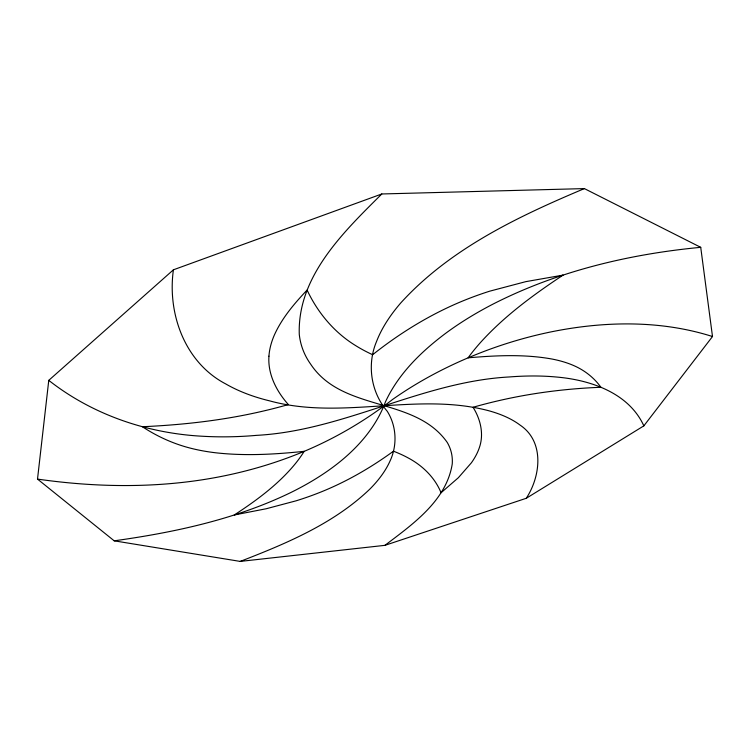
<?xml version="1.0" encoding="UTF-8"?>
<svg xmlns="http://www.w3.org/2000/svg" width="750" height="750" viewBox="0 0 750 750"><rect width="100%" height="100%" fill="white"/><g stroke="black" fill="none" stroke-linecap="round" stroke-linejoin="round"><path stroke-width="1.12" d="M173.409 269.812C167.213 313.725 184.913 362.625 225.694 383.906A238.041 129.131 -17 0 0 269.784 400.903C341.681 420.553 416.475 391.8 488.325 410.625A185.494 78.534 -14.4 0 1 519.919 424.988C544.753 441.45 540.741 476.231 526.275 498.281L384.947 545.334L240.206 561.413L114.206 540.825L37.509 479.091L48.769 380.353L173.409 269.812L381.816 193.969L584.381 188.597L700.725 247.331L712.5 336.525L643.847 425.859L526.284 498.281M381.816 193.969C343.8 231.759 297.225 276.403 299.278 334.406A230.325 118.987 -19.3 0 0 310.538 363.994C342.516 412.453 414.778 396.197 447.216 442.406A191.653 83.006 -12.8 0 1 452.231 464.044C446.325 500.869 412.613 524.316 384.947 545.334M584.381 188.588C518.006 216.544 450.047 248.728 400.819 302.878A217.669 104.953 -19.9 0 0 376.556 341.475C366.741 364.566 370.894 392.203 387.272 411.309C396.684 426.216 397.453 445.613 389.85 461.419A203.522 92.194 -11.4 0 1 369.928 489.019C333.722 523.762 286.331 543.544 240.206 561.413M114.206 540.825C174.628 532.388 235.303 519.394 290.522 492.675A217.566 104.981 -10.7 0 0 328.95 470.062C353.259 452.869 374.925 430.228 385.434 401.906C398.447 373.706 421.397 351.441 445.959 333.094A203.138 91.969 -19.2 0 1 493.341 303.938C557.7 271.153 629.109 254.109 700.725 247.331M37.5 479.091C100.406 488.119 165.037 488.438 227.381 475.2A230.728 119.297 -11.3 0 0 284.494 459.009C323.419 445.097 360 424.884 392.587 399.459C422.484 378.459 455.363 361.884 489.637 349.331A191.766 83.016 -17.8 0 1 550.884 331.922C604.059 321.103 660.366 319.95 712.5 336.525M48.769 380.353C92.625 414.862 147.703 433.509 203.194 436.284A237.787 129.019 -13.7 0 0 256.613 435.356C344.128 430.659 421.669 381.741 509.138 376.969A185.269 78.431 -16.2 0 1 556.153 376.997C589.988 379.828 628.706 392.634 643.847 425.859M268.941 356.175C267.656 374.316 276.6 391.369 288.356 404.569A318.947 186.919 -11.7 0 1 260.728 411.647C221.888 420.534 182.156 424.941 142.397 426.731C156.272 435.872 171.497 442.959 187.519 447.384A176.137 89.803 -13.7 0 0 215.363 452.747C244.894 456.112 274.725 454.425 304.2 451.322A276.403 131.484 -8.2 0 1 294.6 464.597C277.734 484.875 256.247 500.634 234.291 514.969L266.184 508.762L296.109 500.813A164.541 77.663 -12.5 0 0 324.947 490.359C349.275 480.15 372.159 466.716 393.459 451.2A226.641 93.141 -12 0 1 407.747 457.697C422.269 465.319 434.822 477.394 441.056 492.75L458.344 477.731L471.403 462.787A153.159 67.931 -14.1 0 0 479.409 447.488C484.125 433.969 480.469 419.072 473.034 407.269A216.628 86.85 -16.6 0 1 498.797 400.65C532.303 392.906 566.559 388.622 600.909 387.272C594.169 377.822 584.766 370.444 574.163 365.766A152.803 67.659 -16.4 0 0 552.356 359.1C524.559 354.009 496.097 355.434 468.103 357.825A251.344 110.409 -21 0 1 480.984 341.962C504.816 315.703 533.663 294.647 563.081 275.109L525.862 281.634L489.731 291.169A163.772 76.959 -18.1 0 0 454.284 304.594C425.025 317.634 397.716 334.809 372.647 354.713A306.272 165.497 -22.2 0 1 355.65 345.609C334.294 332.541 317.662 312.638 307.097 290.053C294.337 303.562 281.991 317.991 274.331 335.1A175.753 89.344 -17.1 0 0 268.941 356.175"/></g></svg>
